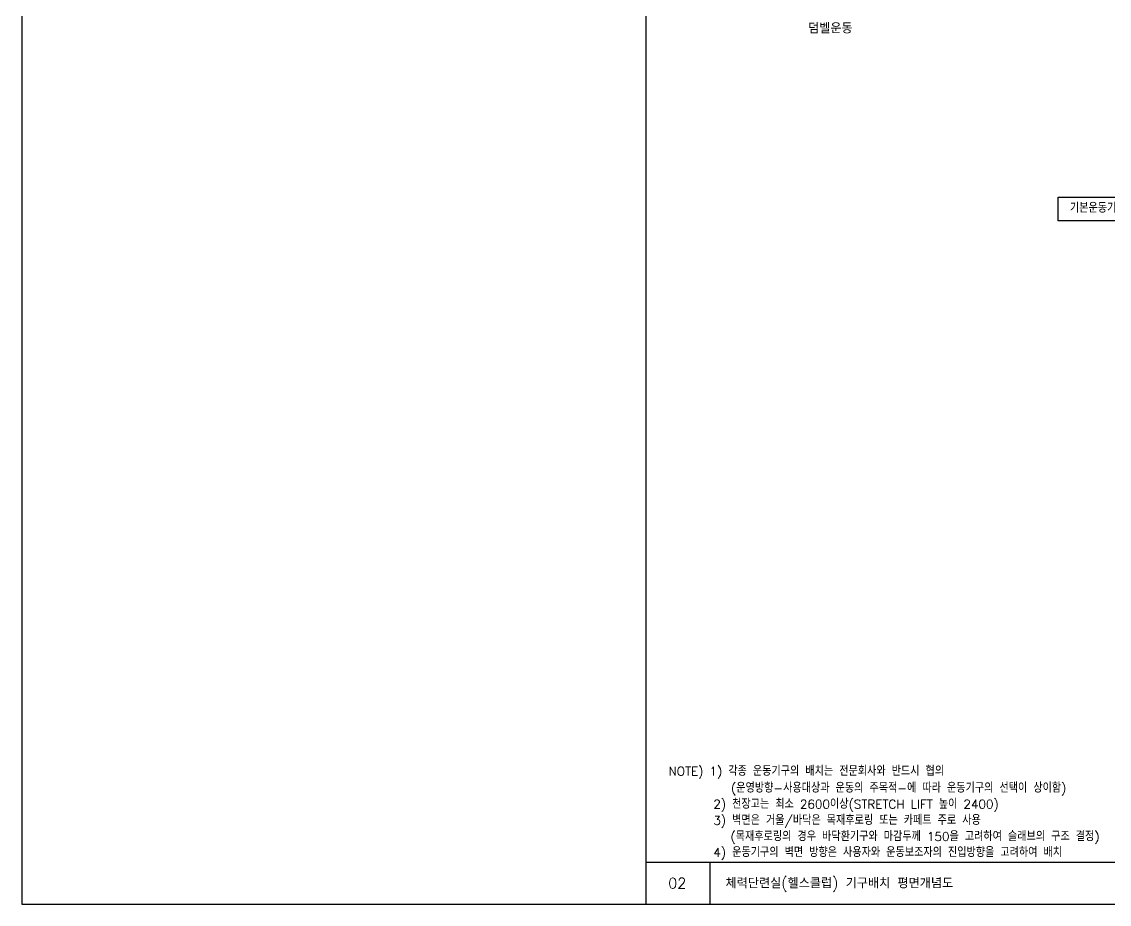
# Model space of a CAD drawing. Extents: x 0 to 37052, y -446 to 27700.
# Drawn here: x 0 to 15489, y 0 to 12576 of the extents above; entities that cross this region are included whole.
import ezdxf
from ezdxf.enums import TextEntityAlignment as Align

# ---------------------------------------------------------------- set-up
doc = ezdxf.new("R2010")
doc.units = 0
doc.header["$LTSCALE"] = 20
doc.header["$MEASUREMENT"] = 0
for name, color, linetype in [('2CONTINUOUS', 2, 'CONTINUOUS'), ('3CONTINUOUS', 3, 'CONTINUOUS'), ('3FORM', 3, 'CONTINUOUS'), ('3TEXT', 3, 'CONTINUOUS')]:
    doc.layers.add(name, color=color, linetype=linetype)
doc.styles.add('K_GEN', font='romans.shx', dxfattribs={"bigfont": 'whgtxt.shx'})

msp = doc.modelspace()

# ---------------------------------------------------------------- linework, layer by layer
at = {"layer": '2CONTINUOUS', "color": 6}
msp.add_lwpolyline([(14759.52, 10077.35), (16902.7, 10077.35), (16902.7, 9739.02), (14759.52, 9739.02)], close=True, dxfattribs=at)
at = {"layer": '3CONTINUOUS'}
msp.add_line((8888, 27700), (8888, 0), dxfattribs=at)
at = {"layer": '3FORM', "color": 3, "linetype": 'Continuous'}
for p, q in [((0, 27700), (0, 0)), ((0, 0), (35552, 0))]:
    msp.add_line(p, q, dxfattribs=at)
at = {"layer": '3FORM', "color": 2, "linetype": 'Continuous'}
for p, q in [((8888, 600), (35552, 600)), ((9799.63, 600), (9799.63, 0))]:
    msp.add_line(p, q, dxfattribs=at)

# ---------------------------------------------------------------- texts
at = {"layer": '3TEXT', "color": 3, "linetype": 'Continuous', "style": 'K_GEN'}
for s, height, p in [('덤벨운동', 150, (11199.4, 12409.46)), ('기본운동기구 배치평면도', 125, (14929.04, 9857.37)), ('NOTE) 1) 각종 운동기구의 배치는 전문회사와 반드시 협의', 125, (9211.68, 1832.64)), ('(운영방향-사용대상과 운동의 주목적-에 따라 운동기구의 선택이 상이함)', 125, (10101.44, 1592.89)), ('2) 천장고는 최소 2600이상(STRETCH LIFT 높이 2400)', 125, (9850.19, 1363.13)), ('3) 벽면은 거울/바닥은 목재후로링 또는 카페트 주로 사용', 125, (9850.19, 1132.49)), ('(목재후로링의 경우 바닥환기구와 마감두께 150을 고려하여 슬래브의 구조 결정)', 125, (10094.28, 901.86)), ('4) 운동기구의 벽면 방향은 사용자와 운동보조자의 진입방향을 고려하여 배치', 125, (9850.19, 675.52))]:
    msp.add_text(s, height=height, dxfattribs=at).set_placement(p)
msp.add_text('02', height=150, dxfattribs=at).set_placement((9337.04, 300), align=Align.MIDDLE_CENTER)
msp.add_text('체력단련실(헬스클럽) 기구배치 평면개념도', height=150, dxfattribs=at).set_placement((10024.26, 301.87), align=Align.MIDDLE_LEFT)

doc.saveas('drawing.dxf')
